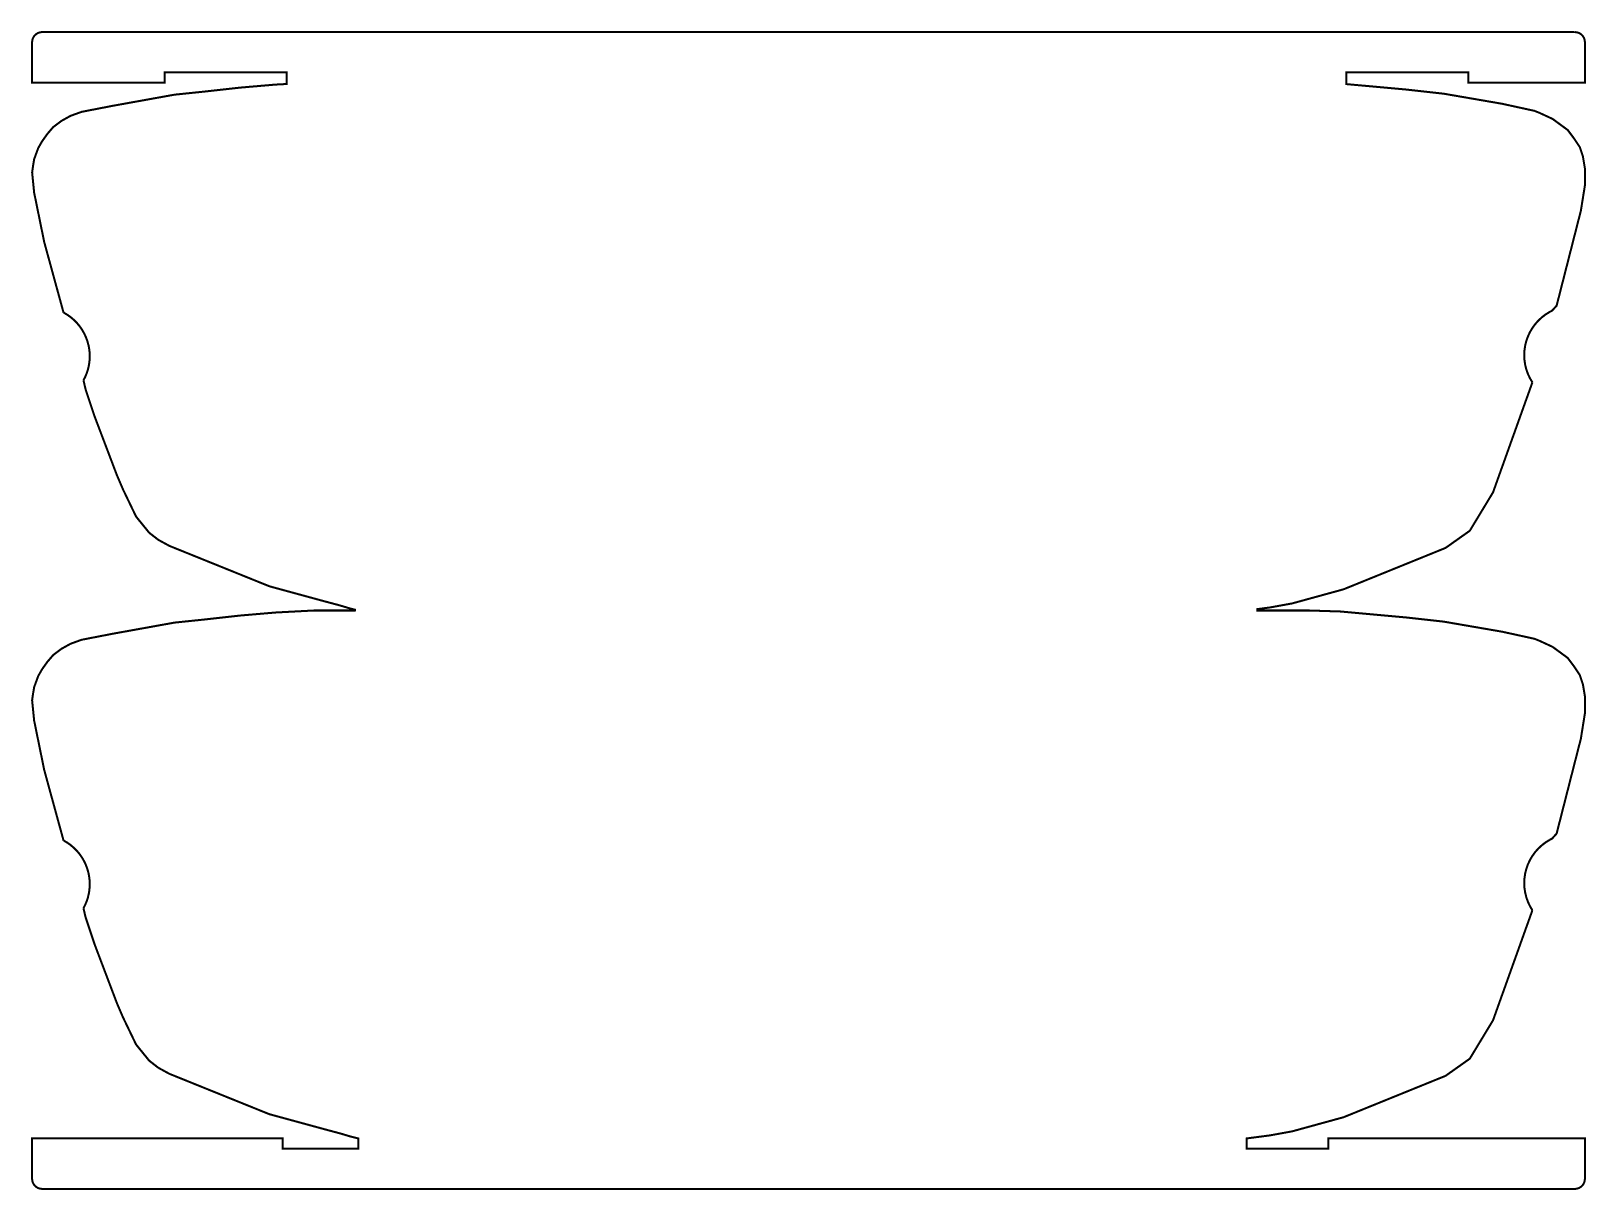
# Model space of a CAD drawing. Extents: x 73 to 227, y 93 to 207.
import ezdxf

# ---------------------------------------------------------------- set-up
doc = ezdxf.new("R2010")
doc.units = 0
doc.layers.add('288088-1ROU1_GBR', color=11, linetype='CONTINUOUS')

msp = doc.modelspace()

# ---------------------------------------------------------------- linework, layer by layer
at = {"layer": '288088-1ROU1_GBR', "const_width": 0.2}
for points in [[(76.230912, 179.508048), (76.204598, 179.540104), (74.299572, 186.501582), (73.2996, 191.402996), (73.09998, 193.400248), (73.200184, 194.100704), (73.30148, 194.70459), (73.702088, 195.803774), (74.101502, 196.502198), (74.601552, 197.20207), (75.196166, 197.89554), (75.204548, 197.903466), (76.003278, 198.501914), (76.903606, 199.001532), (78.004136, 199.401024), (81.100498, 200.00026), (87.202036, 201.100436), (90.100024, 201.400206), (93.70088, 201.80008), (97.20105, 202.100028), (98.304198, 202.158142), (98.304198, 203.300126), (86.222764, 203.300126), (86.222764, 202.300128), (73.09998, 202.300128), (73.09998, 206.30012), (73.113596, 206.462376), (73.149688, 206.611524), (73.210674, 206.757474), (73.296704, 206.895218), (73.40026, 207.01414), (73.5219, 207.11569), (73.657688, 207.196664), (73.80473, 207.255212), (73.959186, 207.289858), (74.101834, 207.300118), (225.90158, 207.299992)], [(225.90158, 207.299992), (226.061752, 207.286632), (226.215346, 207.24876), (226.360914, 207.18719), (226.49401, 207.10431), (226.614, 206.99984), (226.715498, 206.878378), (226.796574, 206.742234), (226.854106, 206.599612), (226.889666, 206.441548), (226.900004, 206.298012), (226.900004, 202.300128), (215.359692, 202.300128), (215.359692, 203.300126), (203.278232, 203.300126), (203.278232, 202.1475), (209.300572, 201.600028), (212.901962, 201.199724), (218.701214, 200.199752), (221.904102, 199.498408), (222.40085, 199.299678), (223.695336, 198.70227), (225.199982, 197.600112), (225.800616, 196.798972), (226.399878, 195.90009), (226.700562, 194.995826), (226.900004, 193.800018), (226.899318, 192.09578), (226.49937, 189.597868), (224.099908, 180.200096), (223.650582, 179.701494), (223.426528, 179.585392)], [(76.230988, 127.2079), (76.204622, 127.239904), (74.299572, 134.201484), (73.2996, 139.102896), (73.09998, 141.10015), (73.200184, 141.800606), (73.30148, 142.40449), (73.702088, 143.503676), (74.101502, 144.2021), (74.601528, 144.90192), (75.196116, 145.595416), (75.204498, 145.603316), (76.003278, 146.201816), (76.903606, 146.701434), (78.004136, 147.100926), (81.100372, 147.700136), (87.20201, 148.800338), (90.100024, 149.100108), (93.70088, 149.49998), (97.20105, 149.79993), (101.001424, 150.00003), (105.070326, 150.00003), (105.080156, 150.080014), (104.59847, 150.20064), (103.600122, 150.500106), (102.09972, 150.900232), (96.59709, 152.401244), (86.697642, 156.401262), (85.59668, 157.002632), (84.699906, 157.700014), (83.39996, 159.299936), (82.09948, 162.001098), (81.49976, 163.400664), (79.299536, 169.20111), (78.399336, 171.902704), (78.186584, 172.80768)], [(221.699862, 172.600162), (217.801672, 161.704832), (215.499976, 157.900166), (213.09993, 156.200144), (202.996648, 152.099188), (197.897724, 150.699598), (195.698288, 150.299776), (194.45445, 150.137546), (194.463366, 150.00003), (199.600972, 150.000004), (202.701272, 149.899828), (209.300572, 149.29993), (212.901962, 148.899626), (218.701214, 147.899654), (221.904102, 147.198308), (222.40085, 146.99958), (223.695336, 146.402172), (225.199982, 145.300014), (225.800616, 144.498872), (226.399878, 143.599992), (226.700562, 142.695726), (226.900004, 141.49992), (226.899318, 139.795682), (226.49937, 137.29777), (224.099908, 127.899998), (223.650582, 127.401396), (223.426528, 127.285292)], [(221.699862, 120.300064), (217.801672, 109.404734), (215.499976, 105.600068), (213.09993, 103.900046), (202.996648, 99.79909), (197.897724, 98.399498), (195.698288, 97.999678), (193.399944, 97.699906), (193.399944, 96.699908), (201.49688, 96.699908), (201.49688, 97.699906), (226.900004, 97.699906), (226.899826, 93.69768), (226.886592, 93.538522), (226.848696, 93.384752), (226.787202, 93.239184), (226.706074, 93.108068), (226.599344, 92.98559), (226.47811, 92.884346), (226.342092, 92.80332), (226.19561, 92.744926), (226.041356, 92.710228), (225.898152, 92.699916), (74.10008, 92.699916), (73.950652, 92.711422), (73.796906, 92.747262), (73.650196, 92.80713), (73.51494, 92.889324), (73.394722, 92.991406), (73.291776, 93.111498), (73.210674, 93.242588), (73.149688, 93.38851), (73.112122, 93.546752), (73.09998, 93.699914), (73.09998, 97.699906), (97.911768, 97.699906), (97.911768, 96.699908), (105.39989, 96.699908), (105.39989, 97.699906), (104.59847, 97.90054), (103.600046, 98.200032), (102.09972, 98.600134), (96.59709, 100.101146), (86.697642, 104.101164), (85.59668, 104.702534), (84.699906, 105.399916), (83.399934, 106.999862), (82.099404, 109.701178), (81.499584, 111.101048), (79.299536, 116.90101), (78.399336, 119.602606), (78.186584, 120.507582)]]:
    msp.add_lwpolyline(points, dxfattribs=at)
for points in [[(77.232306, 178.793698, 0.0635476), (76.230912, 179.508048)], [(78.700172, 176.213058, 0.1550602), (77.232308, 178.7937)], [(223.426528, 179.585392, 0.4373236), (221.699862, 172.600162)], [(78.80736, 175.215092, 0.051242), (78.700178, 176.213058)], [(78.186584, 172.80768, 0.077197), (78.708554, 174.21611)], [(78.708554, 174.21611, 0.0511714), (78.807356, 175.21509)], [(77.232332, 126.493574, 0.0635485), (76.230984, 127.207892)], [(77.89573, 125.74077, 0.0511847), (77.232328, 126.49357)], [(223.426528, 127.285292, 0.4373257), (221.699858, 120.30006)], [(78.39207, 124.868254, 0.0514961), (77.895734, 125.740772)], [(78.80736, 122.914994, 0.1027616), (78.392072, 124.868254)], [(78.186584, 120.507582, 0.0771927), (78.70856, 121.916036)], [(78.708554, 121.916038, 0.0511691), (78.80736, 122.914994)]]:
    msp.add_lwpolyline(points, format="xyb", dxfattribs=at)

doc.saveas('drawing.dxf')
